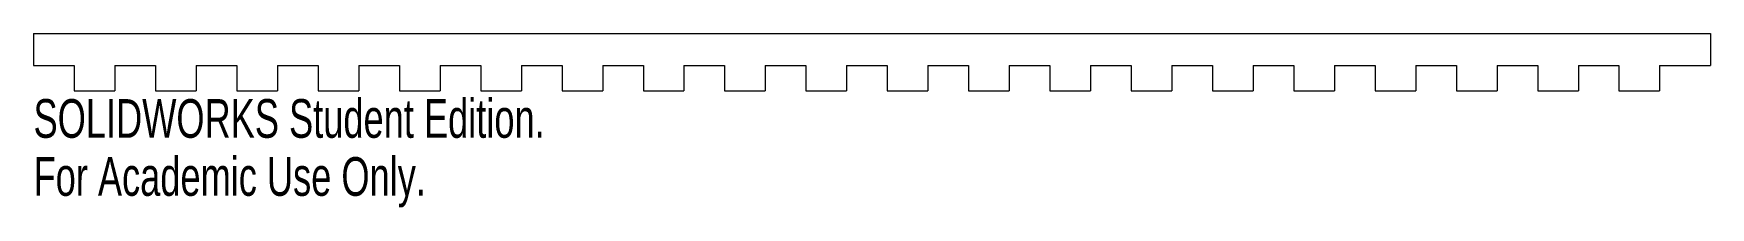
# Model space of a CAD drawing. Header units: inches. Extents: x -5.49 to 2.76, y -0.62 to 0.24.
import ezdxf

# ---------------------------------------------------------------- set-up
doc = ezdxf.new("R2010")
doc.units = ezdxf.units.IN
doc.header["$MEASUREMENT"] = 0
doc.styles.add('SLDTEXTSTYLE0', font='TXT', dxfattribs={"width": 0.7})

msp = doc.modelspace()

# ---------------------------------------------------------------- linework, layer by layer
at = {"color": 7, "linetype": 'Continuous', "lineweight": 15}
for p, q in [((-5.4891, 0.2386), (-5.4891, 0.0811)), ((-5.4891, 0.2386), (2.7609, 0.2386)), ((2.7609, 0.2386), (2.7609, 0.0811)), ((-5.4891, 0.0811), (-5.2891, 0.0811)), ((-5.2891, 0.0811), (-5.2891, -0.0439)), ((-5.0891, 0.0811), (-4.8891, 0.0811)), ((-5.0891, 0.0811), (-5.0891, -0.0439)), ((-4.8891, 0.0811), (-4.8891, -0.0439)), ((-4.6891, 0.0811), (-4.4891, 0.0811)), ((-4.6891, 0.0811), (-4.6891, -0.0439)), ((-4.4891, 0.0811), (-4.4891, -0.0439)), ((-4.2891, 0.0811), (-4.0891, 0.0811)), ((-4.2891, 0.0811), (-4.2891, -0.0439)), ((-4.0891, 0.0811), (-4.0891, -0.0439)), ((-3.8891, 0.0811), (-3.6891, 0.0811)), ((-3.8891, 0.0811), (-3.8891, -0.0439)), ((-3.6891, 0.0811), (-3.6891, -0.0439)), ((-3.4891, 0.0811), (-3.2891, 0.0811)), ((-3.4891, 0.0811), (-3.4891, -0.0439)), ((-3.2891, 0.0811), (-3.2891, -0.0439)), ((-3.0891, 0.0811), (-2.8891, 0.0811)), ((-3.0891, 0.0811), (-3.0891, -0.0439)), ((-2.8891, 0.0811), (-2.8891, -0.0439)), ((-2.6891, 0.0811), (-2.4891, 0.0811)), ((-2.6891, 0.0811), (-2.6891, -0.0439)), ((-2.4891, 0.0811), (-2.4891, -0.0439)), ((-2.2891, 0.0811), (-2.0891, 0.0811)), ((-2.2891, 0.0811), (-2.2891, -0.0439)), ((-2.0891, 0.0811), (-2.0891, -0.0439)), ((-1.8891, 0.0811), (-1.6891, 0.0811)), ((-1.8891, 0.0811), (-1.8891, -0.0439)), ((-1.6891, 0.0811), (-1.6891, -0.0439)), ((-1.4891, 0.0811), (-1.2891, 0.0811)), ((-1.4891, 0.0811), (-1.4891, -0.0439)), ((-1.2891, 0.0811), (-1.2891, -0.0439)), ((-1.0891, 0.0811), (-0.8891, 0.0811)), ((-1.0891, 0.0811), (-1.0891, -0.0439)), ((-0.8891, 0.0811), (-0.8891, -0.0439)), ((-0.6891, 0.0811), (-0.4891, 0.0811)), ((-0.6891, 0.0811), (-0.6891, -0.0439)), ((-0.4891, 0.0811), (-0.4891, -0.0439)), ((-0.2891, 0.0811), (-0.0891, 0.0811)), ((-0.2891, 0.0811), (-0.2891, -0.0439)), ((-0.0891, 0.0811), (-0.0891, -0.0439)), ((0.1109, 0.0811), (0.3109, 0.0811)), ((0.1109, 0.0811), (0.1109, -0.0439)), ((0.3109, 0.0811), (0.3109, -0.0439)), ((0.5109, 0.0811), (0.7109, 0.0811)), ((0.5109, 0.0811), (0.5109, -0.0439)), ((0.7109, 0.0811), (0.7109, -0.0439)), ((0.9109, 0.0811), (1.1109, 0.0811)), ((0.9109, 0.0811), (0.9109, -0.0439)), ((1.1109, 0.0811), (1.1109, -0.0439)), ((1.3109, 0.0811), (1.5109, 0.0811)), ((1.3109, 0.0811), (1.3109, -0.0439)), ((1.5109, 0.0811), (1.5109, -0.0439)), ((1.7109, 0.0811), (1.9109, 0.0811)), ((1.7109, 0.0811), (1.7109, -0.0439)), ((1.9109, 0.0811), (1.9109, -0.0439)), ((2.1109, 0.0811), (2.3109, 0.0811)), ((2.1109, 0.0811), (2.1109, -0.0439)), ((2.3109, 0.0811), (2.3109, -0.0439)), ((2.5109, 0.0811), (2.7609, 0.0811)), ((2.5109, 0.0811), (2.5109, -0.0439)), ((-5.2891, -0.0439), (-5.0891, -0.0439)), ((-4.8891, -0.0439), (-4.6891, -0.0439)), ((-4.4891, -0.0439), (-4.2891, -0.0439)), ((-4.0891, -0.0439), (-3.8891, -0.0439)), ((-3.6891, -0.0439), (-3.4891, -0.0439)), ((-3.2891, -0.0439), (-3.0891, -0.0439)), ((-2.8891, -0.0439), (-2.6891, -0.0439)), ((-2.4891, -0.0439), (-2.2891, -0.0439)), ((-2.0891, -0.0439), (-1.8891, -0.0439)), ((-1.6891, -0.0439), (-1.4891, -0.0439)), ((-1.2891, -0.0439), (-1.0891, -0.0439)), ((-0.8891, -0.0439), (-0.6891, -0.0439)), ((-0.4891, -0.0439), (-0.2891, -0.0439)), ((-0.0891, -0.0439), (0.1109, -0.0439)), ((0.3109, -0.0439), (0.5109, -0.0439)), ((0.7109, -0.0439), (0.9109, -0.0439)), ((1.1109, -0.0439), (1.3109, -0.0439)), ((1.5109, -0.0439), (1.7109, -0.0439)), ((1.9109, -0.0439), (2.1109, -0.0439)), ((2.3109, -0.0439), (2.5109, -0.0439))]:
    msp.add_line(p, q, dxfattribs=at)

# ---------------------------------------------------------------- texts
at = {"color": 7, "linetype": 'Continuous', "char_height": 0.1903, "attachment_point": 1, "style": 'SLDTEXTSTYLE0'}
for s, insert in [('SOLIDWORKS Student Edition.', (-5.4891, -0.084)), ('For Academic Use Only.', (-5.4891, -0.3695))]:
    msp.add_mtext(s, dxfattribs=dict(at, insert=insert))

doc.saveas('drawing.dxf')
